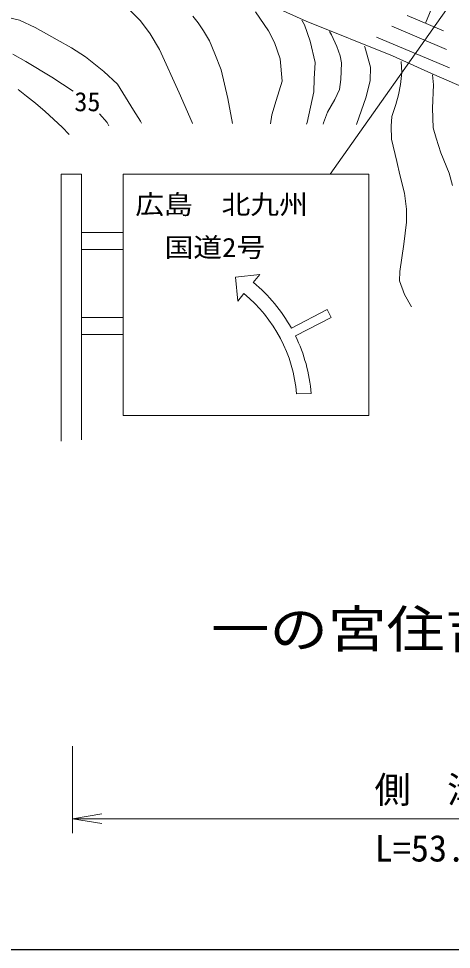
# Model space of a CAD drawing. Units: millimetres at full size, sheet at 1:1000; details may follow other scales. Extents: x 40000 to 680000, y 20000 to 380000.
# Drawn here: x 84764 to 114542, y 205000 to 269098 of the extents above; entities that cross this region are included whole.
import ezdxf
from ezdxf.enums import TextEntityAlignment as Align

# ---------------------------------------------------------------- set-up
doc = ezdxf.new("R2010")
doc.units = ezdxf.units.MM
doc.header["$LTSCALE"] = 1000
for name, color, linetype, lineweight in [('M-BGD', 7, 'Continuous', 13), ('M-STR-HTXT', 7, 'Continuous', 13), ('M-STR-STRC', 7, 'Continuous', 13), ('M-TTL-BAND', 7, 'Continuous', 25)]:
    doc.layers.add(name, color=color, linetype=linetype, lineweight=lineweight)
doc.layers.add('M-BMK-HTXT', color=7, linetype='Continuous')
doc.styles.add('ＭＳ ゴシック', font='')
doc.styles.get('ＭＳ ゴシック').set_extended_font_data('MS Gothic')

# ---------------------------------------------------------------- blocks, each defined once
blk = doc.blocks.new('open_arrow')
at = {"color": 0, "linetype": 'Continuous', "lineweight": -2}
blk.add_lwpolyline([(7.5, 1.25), (0, 0), (7.5, -1.25)], dxfattribs=at)

msp = doc.modelspace()

# ---------------------------------------------------------------- linework, layer by layer
at = {"layer": 'M-BGD'}
for p, q in [((104555, 268923), (94895, 273278)), ((114017, 271808), (112751, 268787)), ((84824, 268987), (83553, 269285)), ((92362, 269721), (93149, 268941)), ((97121, 268798), (96749, 269260)), ((101953, 268265), (101064, 269555)), ((114010, 268257), (111490, 269313)), ((85902, 268492), (84824, 268987)), ((93149, 268941), (93812, 268045)), ((97480, 268265), (97121, 268798)), ((104441, 268663), (104255, 269002)), ((104826, 267548), (104441, 268663)), ((110485, 266529), (104555, 268923)), ((87414, 267644), (85902, 268492)), ((93812, 268045), (94466, 266980)), ((97893, 267569), (97480, 268265)), ((102362, 267464), (101953, 268265)), ((106163, 268201), (106285, 267990)), ((106285, 267990), (106670, 267173)), ((114218, 266982), (110440, 268568)), ((88394, 267087), (87414, 267644)), ((98261, 266680), (97893, 267569)), ((102764, 266334), (102362, 267464)), ((105173, 266074), (104826, 267548)), ((114422, 265709), (109386, 267825)), ((84355, 266655), (85258, 266135)), ((89376, 266456), (88394, 267087)), ((94466, 266980), (95800, 263990)), ((98707, 265566), (98261, 266680)), ((106670, 267173), (106880, 266526)), ((108579, 267165), (108569, 267190)), ((108978, 265749), (108579, 267165)), ((85258, 266135), (87050, 265075)), ((90619, 265458), (89376, 266456)), ((102898, 264787), (102764, 266334)), ((105105, 264946), (105173, 266074)), ((106880, 266526), (106981, 266063)), ((106981, 266063), (106947, 265479)), ((113185, 265323), (110485, 266529)), ((111083, 266134), (111125, 265383)), ((91564, 264578), (90619, 265458)), ((99163, 263596), (98707, 265566)), ((106947, 265479), (106934, 264899)), ((108944, 264828), (108978, 265749)), ((111125, 265383), (111044, 264556)), ((87050, 265075), (88523, 264097)), ((102483, 263456), (102898, 264787)), ((105071, 264054), (105105, 264946)), ((106934, 264899), (106840, 264221)), ((108677, 263712), (108944, 264828)), ((119318, 262635), (113185, 265323)), ((113322, 264535), (113238, 265229)), ((85299, 263754), (84729, 264208)), ((92660, 262800), (91564, 264578)), ((106840, 264221), (106528, 263530)), ((111044, 264556), (110895, 263858)), ((113248, 262928), (113322, 264535)), ((85915, 263269), (85299, 263754)), ((95800, 263990), (96695, 261952)), ((99470, 261866), (99163, 263596)), ((102183, 262471), (102483, 263456)), ((104611, 261949), (105071, 264054)), ((106528, 263530), (106025, 262659)), ((108020, 261816), (108677, 263712)), ((110895, 263858), (110717, 263179)), ((86590, 262703), (85915, 263269)), ((93141, 262045), (92660, 262800)), ((110717, 263179), (110450, 262364)), ((113278, 261572), (113248, 262928)), ((87768, 261614), (86590, 262703)), ((90335, 262529), (90857, 261946)), ((102085, 261845), (102183, 262471)), ((106025, 262659), (105744, 261922)), ((110450, 262364), (110401, 261687)), ((88232, 261127), (87768, 261614)), ((90857, 261946), (90976, 261713)), ((93213, 261890), (93141, 262045)), ((96695, 261952), (96723, 261872)), ((104583, 261833), (104611, 261949)), ((105744, 261922), (105726, 261827)), ((110401, 261687), (110426, 260792)), ((113499, 260857), (113278, 261572)), ((110426, 260792), (110798, 259253)), ((113823, 259845), (113499, 260857)), ((114380, 258446), (113823, 259845)), ((110798, 259253), (110998, 258331)), ((110998, 258331), (111310, 257079)), ((114622, 257594), (114380, 258446)), ((111310, 257079), (111459, 255975)), ((111459, 255975), (111444, 255084)), ((111444, 255084), (111264, 253569)), ((111264, 253569), (111002, 251677)), ((111002, 251677), (110962, 251038)), ((110962, 251038), (111317, 250098)), ((111317, 250098), (111795, 249241))]:
    msp.add_line(p, q, dxfattribs=at)
at = {"layer": 'M-STR-HTXT'}
for p, q in [((88476, 219000), (88476, 213000)), ((88476, 214000), (136986, 214000))]:
    msp.add_line(p, q, dxfattribs=at)
at = {"layer": 'M-STR-STRC'}
for p, q in [((120466, 278595), (106207, 258383)), ((87682, 258383), (87682, 240008)), ((89086, 258383), (87682, 258383)), ((89086, 258383), (89086, 240086)), ((91947, 241764), (91947, 258383)), ((108860, 258383), (91947, 258383)), ((108860, 258383), (108860, 241764)), ((91947, 254366), (89086, 254366)), ((89086, 253196), (91947, 253196)), ((101370, 251470), (99679, 251290)), ((99679, 251290), (99854, 249645)), ((100914, 250922), (101370, 251470)), ((99854, 249645), (100271, 250157)), ((106001, 249058), (103537, 247775)), ((106001, 249058), (106278, 248526)), ((91947, 248516), (89086, 248516)), ((106278, 248526), (103814, 247243)), ((89086, 247346), (91947, 247346)), ((104890, 243282), (103889, 243255)), ((108860, 241764), (91947, 241764))]:
    msp.add_line(p, q, dxfattribs=at)
for radius, start, end in [(11000, 29.07151, 50.53607), (10000, 4.73426, 50.59347), (11000, 4.44022, 25.9459)]:
    msp.add_arc((93923, 242430), radius, start, end, dxfattribs=at)
at = {"layer": 'M-TTL-BAND'}
msp.add_line((40000, 205000), (579000, 205000), dxfattribs=at)

# ---------------------------------------------------------------- block references
at = {"layer": 'M-STR-HTXT', "xscale": 267, "yscale": 267}
msp.add_blockref('open_arrow', (88476, 214000), dxfattribs=at)

# ---------------------------------------------------------------- texts
at = {"layer": 'M-BGD', "style": 'ＭＳ ゴシック'}
msp.add_text('35', height=1320, dxfattribs=at).set_placement((88598, 262323), align=Align.BOTTOM_LEFT)
at = {"layer": 'M-BMK-HTXT', "style": 'ＭＳ ゴシック', "width": 1.15}
msp.add_text('一の宮住吉三丁目', height=2566, dxfattribs=at).set_placement((98000, 225000), align=Align.BOTTOM_LEFT)
at = {"layer": 'M-STR-HTXT', "style": 'ＭＳ ゴシック'}
msp.add_text('側\u3000溝', height=1833, dxfattribs=at).set_placement((113000, 216000), align=Align.MIDDLE_CENTER)
msp.add_text('L=53.0', height=1833, dxfattribs=at).set_placement((113000, 210500), align=Align.BOTTOM_CENTER)
at = {"layer": 'M-STR-STRC', "style": 'ＭＳ ゴシック', "width": 1.1}
for s, p in [('広島\u3000北九州', (92787, 255242)), ('国道2号', (94805, 252287))]:
    msp.add_text(s, height=1320, dxfattribs=at).set_placement(p, align=Align.BOTTOM_LEFT)

doc.saveas('drawing.dxf')
